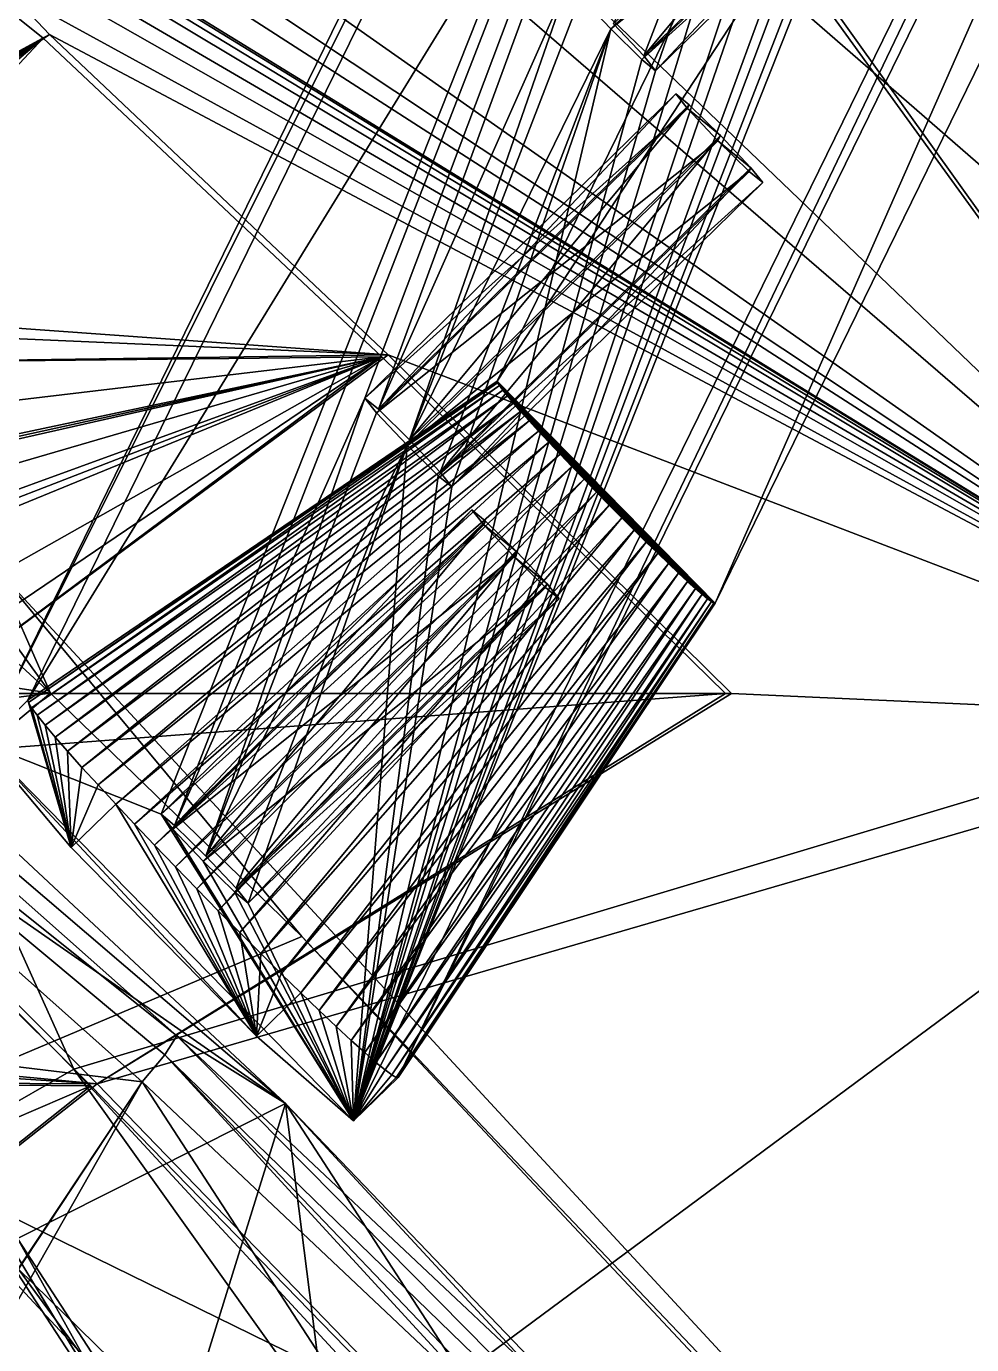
# Model space of a CAD drawing. Header units: millimetres. Extents: x -228 to 228, y -204 to 237.
# Drawn here: x 52.92 to 68.11, y 166.98 to 188.18 of the extents above; entities that cross this region are included whole.
import ezdxf

# ---------------------------------------------------------------- set-up
doc = ezdxf.new("R2010")
doc.units = ezdxf.units.MM
doc.header["$LTSCALE"] = 127.314815
for name, color, linetype in [('1357', 7, 'CONTINUOUS'), ('1358', 7, 'CONTINUOUS'), ('17', 7, 'CONTINUOUS'), ('2', 7, 'CONTINUOUS'), ('33', 7, 'CONTINUOUS'), ('555', 7, 'CONTINUOUS'), ('564', 7, 'CONTINUOUS'), ('565', 7, 'CONTINUOUS'), ('57', 7, 'CONTINUOUS'), ('592', 7, 'CONTINUOUS'), ('654', 7, 'CONTINUOUS'), ('7287', 7, 'CONTINUOUS'), ('7288', 7, 'CONTINUOUS'), ('7290', 7, 'CONTINUOUS'), ('7303', 7, 'CONTINUOUS'), ('7304', 7, 'CONTINUOUS'), ('7311', 7, 'CONTINUOUS'), ('7318', 7, 'CONTINUOUS'), ('7329', 7, 'CONTINUOUS'), ('7330', 7, 'CONTINUOUS'), ('7664', 7, 'CONTINUOUS'), ('7667', 7, 'CONTINUOUS'), ('7689', 7, 'CONTINUOUS'), ('7691', 7, 'CONTINUOUS'), ('7692', 7, 'CONTINUOUS'), ('7693', 7, 'CONTINUOUS'), ('7694', 7, 'CONTINUOUS'), ('7695', 7, 'CONTINUOUS'), ('7696', 7, 'CONTINUOUS'), ('7697', 7, 'CONTINUOUS'), ('7698', 7, 'CONTINUOUS'), ('7699', 7, 'CONTINUOUS'), ('7700', 7, 'CONTINUOUS'), ('7701', 7, 'CONTINUOUS'), ('7703', 7, 'CONTINUOUS'), ('7704', 7, 'CONTINUOUS'), ('7714', 7, 'CONTINUOUS'), ('7716', 7, 'CONTINUOUS'), ('7717', 7, 'CONTINUOUS'), ('7719', 7, 'CONTINUOUS'), ('7720', 7, 'CONTINUOUS'), ('7721', 7, 'CONTINUOUS'), ('7744', 7, 'CONTINUOUS')]:
    doc.layers.add(name, color=color, linetype=linetype)

msp = doc.modelspace()

# ---------------------------------------------------------------- linework, layer by layer
at = {"layer": '1357', "color": 5, "linetype": 'Continuous'}
for points in [[(55.337, 171.95, 1025.096), (67.104, 160.023, 1026.332), (55.143, 171.643, 1024.625), (55.337, 171.95, 1025.096)], [(55.337, 171.95, 1025.096), (61.106, 166.514, 1026.128), (67.104, 160.023, 1026.332), (55.337, 171.95, 1025.096)], [(60.508, 165.794, 1025.363), (54.78, 171.211, 1024.437), (55.143, 171.643, 1024.625), (60.508, 165.794, 1025.363)], [(66.667, 159.581, 1026.076), (60.508, 165.794, 1025.363), (55.143, 171.643, 1024.625), (66.667, 159.581, 1026.076)], [(67.104, 160.023, 1026.332), (66.667, 159.581, 1026.076), (55.143, 171.643, 1024.625), (67.104, 160.023, 1026.332)]]:
    msp.add_3dface(points, dxfattribs=at)
at = {"layer": '1358', "color": 5, "linetype": 'Continuous'}
for points in [[(42.313, 183.505, 1020.77), (55.337, 171.95, 1025.096), (41.821, 182.763, 1020.405), (42.313, 183.505, 1020.77)], [(41.821, 182.763, 1020.405), (55.337, 171.95, 1025.096), (55.143, 171.643, 1024.625), (41.821, 182.763, 1020.405)], [(54.78, 171.211, 1024.437), (41.821, 182.763, 1020.405), (55.143, 171.643, 1024.625), (54.78, 171.211, 1024.437)]]:
    msp.add_3dface(points, dxfattribs=at)
at = {"layer": '17', "color": 5, "linetype": 'Continuous'}
for points in [[(39.711, 189.957, 1018.312), (53.304, 177.458, 1025.687), (-0.004, 185.626, 1025.515), (39.711, 189.957, 1018.312)], [(53.304, 177.458, 1025.687), (0, 170.772, 1029.234), (-0.004, 185.626, 1025.515), (53.304, 177.458, 1025.687)], [(39.703, 166.093, 1029.234), (0, 170.772, 1029.234), (53.304, 177.458, 1025.687), (39.703, 166.093, 1029.234)], [(39.703, 166.093, 1029.234), (53.304, 177.458, 1025.687), (57.346, 173.546, 1026.788), (39.703, 166.093, 1029.234)], [(77.23, 152.311, 1029.234), (39.703, 166.093, 1029.234), (57.346, 173.546, 1026.788), (77.23, 152.311, 1029.234)]]:
    msp.add_3dface(points, dxfattribs=at)
at = {"layer": '2', "color": 5, "linetype": 'Continuous'}
msp.add_3dface([(39.756, 166.314, 1031.221), (77.333, 152.514, 1031.221), (52.416, 179.476, 1027.063), (39.756, 166.314, 1031.221)], dxfattribs=at)
at = {"layer": '33', "color": 5, "linetype": 'Continuous'}
for points in [[(39.711, 189.957, 1018.312), (50.349, 181.543, 1026.229), (53.304, 177.458, 1025.687), (39.711, 189.957, 1018.312)], [(50.349, 181.543, 1026.229), (52.416, 179.476, 1027.063), (53.304, 177.458, 1025.687), (50.349, 181.543, 1026.229)], [(52.416, 179.476, 1027.063), (77.333, 152.514, 1031.221), (57.346, 173.546, 1026.788), (52.416, 179.476, 1027.063)], [(53.304, 177.458, 1025.687), (52.416, 179.476, 1027.063), (57.346, 173.546, 1026.788), (53.304, 177.458, 1025.687)], [(77.333, 152.514, 1031.221), (77.23, 152.311, 1029.234), (57.346, 173.546, 1026.788), (77.333, 152.514, 1031.221)]]:
    msp.add_3dface(points, dxfattribs=at)
at = {"layer": '555', "color": 5, "linetype": 'Continuous'}
for points in [[(57.081, 170.86, 1026.603), (39.33, 187.444, 1019.767), (43.532, 180.303, 1024.458), (57.081, 170.86, 1026.603)], [(52.776, 168.692, 1027.39), (57.081, 170.86, 1026.603), (43.532, 180.303, 1024.458), (52.776, 168.692, 1027.39)], [(55.231, 164.907, 1027.842), (57.081, 170.86, 1026.603), (52.776, 168.692, 1027.39), (55.231, 164.907, 1027.842)], [(58.417, 160.349, 1028.241), (57.081, 170.86, 1026.603), (55.231, 164.907, 1027.842), (58.417, 160.349, 1028.241)], [(58.417, 160.349, 1028.241), (65.778, 157.472, 1028.241), (57.081, 170.86, 1026.603), (58.417, 160.349, 1028.241)], [(65.778, 157.472, 1028.241), (72.998, 154.258, 1028.241), (57.081, 170.86, 1026.603), (65.778, 157.472, 1028.241)]]:
    msp.add_3dface(points, dxfattribs=at)
at = {"layer": '564', "color": 5, "linetype": 'Continuous'}
for points in [[(54.78, 171.211, 1024.437), (63.64, 157.577, 1025.839), (52.786, 168.202, 1024.427), (54.78, 171.211, 1024.437)], [(60.508, 165.794, 1025.363), (63.64, 157.577, 1025.839), (54.78, 171.211, 1024.437), (60.508, 165.794, 1025.363)], [(52.786, 168.202, 1024.427), (61.602, 156.204, 1025.533), (51.662, 165.929, 1024.333), (52.786, 168.202, 1024.427)], [(63.64, 157.577, 1025.839), (61.602, 156.204, 1025.533), (52.786, 168.202, 1024.427), (63.64, 157.577, 1025.839)]]:
    msp.add_3dface(points, dxfattribs=at)
at = {"layer": '565', "color": 5, "linetype": 'Continuous'}
for points in [[(41.821, 182.763, 1020.405), (54.78, 171.211, 1024.437), (40.179, 172.97, 1022.194), (41.821, 182.763, 1020.405)], [(40.179, 172.97, 1022.194), (54.78, 171.211, 1024.437), (49.89, 163.804, 1023.461), (40.179, 172.97, 1022.194)], [(49.89, 163.804, 1023.461), (54.78, 171.211, 1024.437), (50.338, 163.401, 1023.505), (49.89, 163.804, 1023.461)], [(54.78, 171.211, 1024.437), (52.786, 168.202, 1024.427), (50.338, 163.401, 1023.505), (54.78, 171.211, 1024.437)]]:
    msp.add_3dface(points, dxfattribs=at)
at = {"layer": '57', "color": 5, "linetype": 'Continuous'}
for points in [[(39.33, 187.444, 1019.767), (57.081, 170.86, 1026.603), (42.313, 183.505, 1020.77), (39.33, 187.444, 1019.767)], [(57.081, 170.86, 1026.603), (55.337, 171.95, 1025.096), (42.313, 183.505, 1020.77), (57.081, 170.86, 1026.603)], [(55.337, 171.95, 1025.096), (57.081, 170.86, 1026.603), (61.106, 166.514, 1026.128), (55.337, 171.95, 1025.096)], [(57.081, 170.86, 1026.603), (72.998, 154.258, 1028.241), (61.106, 166.514, 1026.128), (57.081, 170.86, 1026.603)]]:
    msp.add_3dface(points, dxfattribs=at)
at = {"layer": '592', "color": 5, "linetype": 'Continuous'}
msp.add_3dface([(52.522, 168.52, 1027.402), (51.271, 166.104, 1027.313), (54.984, 164.743, 1027.845), (52.522, 168.52, 1027.402)], dxfattribs=at)
at = {"layer": '654', "color": 5, "linetype": 'Continuous'}
for points in [[(52.522, 168.52, 1027.402), (54.984, 164.743, 1027.845), (52.649, 168.607, 1027.404), (52.522, 168.52, 1027.402)], [(54.984, 164.743, 1027.845), (52.776, 168.692, 1027.39), (52.649, 168.607, 1027.404), (54.984, 164.743, 1027.845)], [(55.231, 164.907, 1027.842), (52.776, 168.692, 1027.39), (54.984, 164.743, 1027.845), (55.231, 164.907, 1027.842)]]:
    msp.add_3dface(points, dxfattribs=at)
at = {"layer": '7287', "color": 6, "linetype": 'Continuous'}
for points in [[(33.551, 216.138, 548.4), (76.927, 178.391, 553.043), (53.428, 219.981, 185.248), (33.551, 216.138, 548.4)], [(53.428, 219.981, 185.248), (76.927, 178.391, 553.043), (67.509, 211.066, 159.28), (53.428, 219.981, 185.248)], [(76.927, 178.391, 553.043), (33.551, 216.138, 548.4), (53.679, 171.412, 1021.79), (76.927, 178.391, 553.043)], [(53.679, 171.412, 1021.79), (33.551, 216.138, 548.4), (44.193, 181.039, 1018.3), (53.679, 171.412, 1021.79)], [(67.509, 211.066, 159.28), (76.927, 178.391, 553.043), (83.926, 198.289, 135.65), (67.509, 211.066, 159.28)], [(70.107, 153.637, 1024.198), (76.927, 178.391, 553.043), (53.679, 171.412, 1021.79), (70.107, 153.637, 1024.198)]]:
    msp.add_3dface(points, dxfattribs=at)
at = {"layer": '7288', "color": 6, "linetype": 'Continuous'}
for points in [[(30.674, 214.486, 548.157), (74.086, 177.01, 553.042), (29.208, 208.553, 692.313), (30.674, 214.486, 548.157)], [(30.674, 214.486, 548.157), (47.428, 202.588, 536.058), (74.086, 177.01, 553.042), (30.674, 214.486, 548.157)], [(74.086, 177.01, 553.042), (40.127, 199.573, 699.027), (29.208, 208.553, 692.313), (74.086, 177.01, 553.042)], [(47.428, 202.588, 536.058), (65.706, 188.578, 501.754), (74.086, 177.01, 553.042), (47.428, 202.588, 536.058)], [(43.734, 196.543, 698.872), (40.127, 199.573, 699.027), (74.086, 177.01, 553.042), (43.734, 196.543, 698.872)], [(74.086, 177.01, 553.042), (65.805, 188.578, 500.248), (81.001, 196.893, 135.914), (74.086, 177.01, 553.042)], [(47.38, 193.386, 698.713), (43.734, 196.543, 698.872), (74.086, 177.01, 553.042), (47.38, 193.386, 698.713)], [(50.247, 191.68, 684.446), (47.38, 193.386, 698.713), (74.086, 177.01, 553.042), (50.247, 191.68, 684.446)], [(50.933, 191.073, 684.278), (50.247, 191.68, 684.446), (74.086, 177.01, 553.042), (50.933, 191.073, 684.278)], [(51.62, 190.463, 684.111), (50.933, 191.073, 684.278), (74.086, 177.01, 553.042), (51.62, 190.463, 684.111)], [(51.54, 190.173, 690.15), (51.62, 190.463, 684.111), (74.086, 177.01, 553.042), (51.54, 190.173, 690.15)], [(51.459, 189.882, 696.213), (51.54, 190.173, 690.15), (74.086, 177.01, 553.042), (51.459, 189.882, 696.213)], [(52.625, 188.757, 697.187), (51.459, 189.882, 696.213), (74.086, 177.01, 553.042), (52.625, 188.757, 697.187)], [(53.29, 188.052, 698.713), (52.625, 188.757, 697.187), (74.086, 177.01, 553.042), (53.29, 188.052, 698.713)], [(52.397, 188.626, 702.813), (53.186, 187.991, 701.287), (43.275, 181.779, 953.713), (52.397, 188.626, 702.813)], [(65.706, 188.578, 501.754), (65.805, 188.578, 500.248), (74.086, 177.01, 553.042), (65.706, 188.578, 501.754)], [(58.732, 182.9, 698.964), (53.29, 188.052, 698.713), (74.086, 177.01, 553.042), (58.732, 182.9, 698.964)], [(43.275, 181.779, 953.713), (53.186, 187.991, 701.287), (44.052, 181.134, 952.184), (43.275, 181.779, 953.713)], [(53.186, 187.991, 701.287), (58.632, 182.866, 701.037), (44.052, 181.134, 952.184), (53.186, 187.991, 701.287)], [(44.052, 181.134, 952.184), (58.632, 182.866, 701.037), (45.261, 180.038, 951.213), (44.052, 181.134, 952.184)], [(45.261, 180.038, 951.213), (58.632, 182.866, 701.037), (45.649, 180.028, 945.413), (45.261, 180.038, 951.213)], [(45.649, 180.028, 945.413), (58.632, 182.866, 701.037), (46.037, 180.018, 939.606), (45.649, 180.028, 945.413)], [(46.037, 180.018, 939.606), (58.632, 182.866, 701.037), (46.699, 179.389, 939.457), (46.037, 180.018, 939.606)], [(46.699, 179.389, 939.457), (58.632, 182.866, 701.037), (47.361, 178.759, 939.308), (46.699, 179.389, 939.457)], [(47.186, 178.178, 951.213), (58.632, 182.866, 701.037), (48.301, 177.029, 952.183), (47.186, 178.178, 951.213)], [(58.632, 182.866, 701.037), (47.186, 178.178, 951.213), (47.274, 178.469, 945.25), (58.632, 182.866, 701.037)], [(47.361, 178.759, 939.308), (58.632, 182.866, 701.037), (47.274, 178.469, 945.25), (47.361, 178.759, 939.308)], [(48.301, 177.029, 952.183), (58.632, 182.866, 701.037), (48.941, 176.303, 953.713), (48.301, 177.029, 952.183)], [(58.632, 182.866, 701.037), (64.151, 177.451, 700.777), (48.941, 176.303, 953.713), (58.632, 182.866, 701.037)], [(64.251, 177.451, 699.225), (58.732, 182.9, 698.964), (74.086, 177.01, 553.042), (64.251, 177.451, 699.225)], [(48.941, 176.303, 953.713), (64.151, 177.451, 700.777), (54.056, 171.176, 953.958), (48.941, 176.303, 953.713)], [(64.151, 177.451, 700.777), (64.251, 177.451, 699.225), (54.056, 171.176, 953.958), (64.151, 177.451, 700.777)], [(54.056, 171.176, 953.958), (64.251, 177.451, 699.225), (74.086, 177.01, 553.042), (54.056, 171.176, 953.958)], [(59.131, 165.923, 954.205), (54.056, 171.176, 953.958), (74.086, 177.01, 553.042), (59.131, 165.923, 954.205)], [(59.131, 165.923, 954.205), (74.086, 177.01, 553.042), (111.583, 132.261, 553.04), (59.131, 165.923, 954.205)], [(48.836, 176.243, 956.287), (53.955, 171.143, 956.043), (50.985, 169.869, 1021.788), (48.836, 176.243, 956.287)], [(53.955, 171.143, 956.043), (59.03, 165.923, 955.797), (50.985, 169.869, 1021.788), (53.955, 171.143, 956.043)], [(50.985, 169.869, 1021.788), (59.03, 165.923, 955.797), (67.452, 152.104, 1024.198), (50.985, 169.869, 1021.788)]]:
    msp.add_3dface(points, dxfattribs=at)
at = {"layer": '7290', "color": 6, "linetype": 'Continuous'}
for points in [[(53.679, 171.412, 1021.79), (44.193, 181.039, 1018.3), (50.985, 169.869, 1021.788), (53.679, 171.412, 1021.79)], [(53.679, 171.412, 1021.79), (50.985, 169.869, 1021.788), (67.452, 152.104, 1024.198), (53.679, 171.412, 1021.79)], [(70.107, 153.637, 1024.198), (53.679, 171.412, 1021.79), (67.452, 152.104, 1024.198), (70.107, 153.637, 1024.198)]]:
    msp.add_3dface(points, dxfattribs=at)
at = {"layer": '7303', "color": 6, "linetype": 'Continuous'}
for points in [[(45.516, 183.564, 698.713), (53.29, 188.052, 698.713), (47.021, 183.742, 698.734), (45.516, 183.564, 698.713)], [(53.29, 188.052, 698.713), (58.732, 182.9, 698.964), (47.021, 183.742, 698.734), (53.29, 188.052, 698.713)], [(47.021, 183.742, 698.734), (58.732, 182.9, 698.964), (47.752, 183.374, 698.758), (47.021, 183.742, 698.734)], [(58.732, 182.9, 698.964), (48.293, 182.755, 698.786), (47.752, 183.374, 698.758), (58.732, 182.9, 698.964)], [(58.732, 182.9, 698.964), (51.355, 177.451, 699), (48.293, 182.755, 698.786), (58.732, 182.9, 698.964)], [(58.732, 182.9, 698.964), (64.251, 177.451, 699.225), (51.355, 177.451, 699), (58.732, 182.9, 698.964)]]:
    msp.add_3dface(points, dxfattribs=at)
at = {"layer": '7304', "color": 6, "linetype": 'Continuous'}
for points in [[(47.021, 183.742, 701.266), (53.186, 187.991, 701.287), (45.516, 183.564, 701.287), (47.021, 183.742, 701.266)], [(47.752, 183.374, 701.242), (53.186, 187.991, 701.287), (47.021, 183.742, 701.266), (47.752, 183.374, 701.242)], [(48.293, 182.755, 701.214), (53.186, 187.991, 701.287), (47.752, 183.374, 701.242), (48.293, 182.755, 701.214)], [(58.632, 182.866, 701.037), (53.186, 187.991, 701.287), (48.293, 182.755, 701.214), (58.632, 182.866, 701.037)], [(58.632, 182.866, 701.037), (48.293, 182.755, 701.214), (51.355, 177.451, 701), (58.632, 182.866, 701.037)], [(64.151, 177.451, 700.777), (58.632, 182.866, 701.037), (51.355, 177.451, 701), (64.151, 177.451, 700.777)]]:
    msp.add_3dface(points, dxfattribs=at)
at = {"layer": '7311', "color": 6, "linetype": 'Continuous'}
for points in [[(64.251, 177.451, 699.225), (64.151, 177.451, 700.777), (51.355, 177.451, 701), (64.251, 177.451, 699.225)], [(64.251, 177.451, 699.225), (51.355, 177.451, 701), (51.355, 177.451, 699), (64.251, 177.451, 699.225)]]:
    msp.add_3dface(points, dxfattribs=at)
at = {"layer": '7318', "color": 6, "linetype": 'Continuous'}
for points in [[(52.625, 188.757, 697.187), (53.29, 188.052, 698.713), (41.542, 181.643, 698), (52.625, 188.757, 697.187)], [(53.186, 187.991, 701.287), (52.397, 188.626, 702.813), (45.516, 183.564, 701.287), (53.186, 187.991, 701.287)], [(53.29, 188.052, 698.713), (45.516, 183.564, 698.713), (41.542, 181.643, 698), (53.29, 188.052, 698.713)]]:
    msp.add_3dface(points, dxfattribs=at)
at = {"layer": '7329', "color": 6, "linetype": 'Continuous'}
for points in [[(48.941, 176.303, 953.713), (54.056, 171.176, 953.958), (43.054, 172.214, 953.734), (48.941, 176.303, 953.713)], [(43.054, 172.214, 953.734), (54.056, 171.176, 953.958), (43.785, 171.846, 953.758), (43.054, 172.214, 953.734)], [(54.056, 171.176, 953.958), (44.325, 171.227, 953.786), (43.785, 171.846, 953.758), (54.056, 171.176, 953.958)], [(54.056, 171.176, 953.958), (47.387, 165.923, 954), (44.325, 171.227, 953.786), (54.056, 171.176, 953.958)], [(54.056, 171.176, 953.958), (59.131, 165.923, 954.205), (47.387, 165.923, 954), (54.056, 171.176, 953.958)]]:
    msp.add_3dface(points, dxfattribs=at)
at = {"layer": '7330', "color": 6, "linetype": 'Continuous'}
for points in [[(53.955, 171.143, 956.043), (48.836, 176.243, 956.287), (44.325, 171.227, 956.214), (53.955, 171.143, 956.043)], [(53.955, 171.143, 956.043), (44.325, 171.227, 956.214), (47.387, 165.923, 956), (53.955, 171.143, 956.043)], [(59.03, 165.923, 955.797), (53.955, 171.143, 956.043), (47.387, 165.923, 956), (59.03, 165.923, 955.797)]]:
    msp.add_3dface(points, dxfattribs=at)
at = {"layer": '7664', "color": 191, "linetype": 'Continuous', "true_color": 0xba45ff}
msp.add_3dface([(88.785, 197.236, 135.583), (69.351, 160.319, 991.423), (66.488, 161.635, 1018.684), (88.785, 197.236, 135.583)], dxfattribs=at)
at = {"layer": '7667', "color": 191, "linetype": 'Continuous', "true_color": 0xba45ff}
for points in [[(88.785, 197.236, 135.583), (66.488, 161.635, 1018.684), (89.527, 197.904, 135.628), (88.785, 197.236, 135.583)], [(89.527, 197.904, 135.628), (66.488, 161.635, 1018.684), (67.23, 162.304, 1018.73), (89.527, 197.904, 135.628)]]:
    msp.add_3dface(points, dxfattribs=at)
at = {"layer": '7689', "color": 191, "linetype": 'Continuous', "true_color": 0xba45ff}
for points in [[(75.007, 167.105, 1010.36), (96.863, 202, 144.739), (67.23, 162.304, 1018.73), (75.007, 167.105, 1010.36)], [(96.863, 202, 144.739), (89.527, 197.904, 135.628), (67.23, 162.304, 1018.73), (96.863, 202, 144.739)]]:
    msp.add_3dface(points, dxfattribs=at)
at = {"layer": '7691', "color": 191, "linetype": 'Continuous', "true_color": 0xba45ff}
for points in [[(75.007, 167.105, 1010.36), (67.23, 162.304, 1018.73), (67.237, 162.263, 1019.222), (75.007, 167.105, 1010.36)], [(75.011, 167.081, 1010.65), (75.007, 167.105, 1010.36), (67.237, 162.263, 1019.222), (75.011, 167.081, 1010.65)], [(75.011, 167.081, 1010.65), (67.237, 162.263, 1019.222), (67.282, 162.179, 1019.707), (75.011, 167.081, 1010.65)], [(75.037, 167.031, 1010.935), (75.011, 167.081, 1010.65), (67.282, 162.179, 1019.707), (75.037, 167.031, 1010.935)], [(75.037, 167.031, 1010.935), (67.282, 162.179, 1019.707), (67.365, 162.055, 1020.179), (75.037, 167.031, 1010.935)], [(75.086, 166.958, 1011.212), (75.037, 167.031, 1010.935), (67.365, 162.055, 1020.179), (75.086, 166.958, 1011.212)]]:
    msp.add_3dface(points, dxfattribs=at)
at = {"layer": '7692', "color": 6, "linetype": 'Continuous'}
for points in [[(69.756, 212.472, 162.044), (55.081, 175.511, 987.944), (52.227, 176.648, 1016.214), (69.756, 212.472, 162.044)], [(55.3, 175.332, 987.233), (55.081, 175.511, 987.944), (69.756, 212.472, 162.044), (55.3, 175.332, 987.233)], [(58.355, 182.203, 828.398), (55.3, 175.332, 987.233), (69.756, 212.472, 162.044), (58.355, 182.203, 828.398)], [(58.575, 182.023, 827.687), (58.355, 182.203, 828.398), (69.756, 212.472, 162.044), (58.575, 182.023, 827.687)], [(69.756, 212.472, 162.044), (61.63, 188.894, 668.851), (58.575, 182.023, 827.687), (69.756, 212.472, 162.044)], [(69.578, 200.849, 349.728), (72.633, 207.72, 190.893), (58.177, 170.58, 1016.081), (69.578, 200.849, 349.728)], [(72.633, 207.72, 190.893), (72.853, 207.541, 190.182), (58.177, 170.58, 1016.081), (72.633, 207.72, 190.893)], [(58.177, 170.58, 1016.081), (72.853, 207.541, 190.182), (75.707, 206.404, 161.912), (58.177, 170.58, 1016.081)], [(58.177, 170.58, 1016.081), (66.304, 194.158, 509.274), (69.359, 201.029, 350.439), (58.177, 170.58, 1016.081)], [(69.359, 201.029, 350.439), (69.578, 200.849, 349.728), (58.177, 170.58, 1016.081), (69.359, 201.029, 350.439)], [(63.03, 187.466, 668.82), (65.583, 194.83, 510.289), (58.177, 170.58, 1016.081), (63.03, 187.466, 668.82)], [(65.583, 194.83, 510.289), (66.084, 194.337, 509.985), (58.177, 170.58, 1016.081), (65.583, 194.83, 510.289)], [(62.839, 187.705, 668.119), (62.35, 188.222, 667.837), (65.583, 194.83, 510.289), (62.839, 187.705, 668.119)], [(63.03, 187.466, 668.82), (62.839, 187.705, 668.119), (65.583, 194.83, 510.289), (63.03, 187.466, 668.82)], [(66.084, 194.337, 509.985), (66.304, 194.158, 509.274), (58.177, 170.58, 1016.081), (66.084, 194.337, 509.985)], [(59.076, 181.531, 827.383), (58.575, 182.023, 827.687), (61.63, 188.894, 668.851), (59.076, 181.531, 827.383)], [(61.82, 188.655, 669.553), (59.076, 181.531, 827.383), (61.63, 188.894, 668.851), (61.82, 188.655, 669.553)], [(62.309, 188.138, 669.835), (59.076, 181.531, 827.383), (61.82, 188.655, 669.553), (62.309, 188.138, 669.835)], [(59.755, 180.775, 828.366), (62.309, 188.138, 669.835), (58.177, 170.58, 1016.081), (59.755, 180.775, 828.366)], [(62.309, 188.138, 669.835), (62.81, 187.646, 669.531), (58.177, 170.58, 1016.081), (62.309, 188.138, 669.835)], [(59.565, 181.014, 827.665), (59.076, 181.531, 827.383), (62.309, 188.138, 669.835), (59.565, 181.014, 827.665)], [(59.755, 180.775, 828.366), (59.565, 181.014, 827.665), (62.309, 188.138, 669.835), (59.755, 180.775, 828.366)], [(62.81, 187.646, 669.531), (63.03, 187.466, 668.82), (58.177, 170.58, 1016.081), (62.81, 187.646, 669.531)], [(55.802, 174.839, 986.929), (55.3, 175.332, 987.233), (58.355, 182.203, 828.398), (55.802, 174.839, 986.929)], [(58.546, 181.964, 829.099), (55.802, 174.839, 986.929), (58.355, 182.203, 828.398), (58.546, 181.964, 829.099)], [(59.035, 181.447, 829.381), (55.802, 174.839, 986.929), (58.546, 181.964, 829.099), (59.035, 181.447, 829.381)], [(56.291, 174.322, 987.211), (55.802, 174.839, 986.929), (59.035, 181.447, 829.381), (56.291, 174.322, 987.211)], [(56.481, 174.083, 987.913), (56.291, 174.322, 987.211), (59.035, 181.447, 829.381), (56.481, 174.083, 987.913)], [(56.481, 174.083, 987.913), (59.035, 181.447, 829.381), (58.177, 170.58, 1016.081), (56.481, 174.083, 987.913)], [(59.035, 181.447, 829.381), (59.536, 180.954, 829.077), (58.177, 170.58, 1016.081), (59.035, 181.447, 829.381)], [(59.536, 180.954, 829.077), (59.755, 180.775, 828.366), (58.177, 170.58, 1016.081), (59.536, 180.954, 829.077)], [(55.081, 175.511, 987.944), (58.177, 170.58, 1016.081), (52.227, 176.648, 1016.214), (55.081, 175.511, 987.944)], [(52.227, 176.648, 1016.214), (58.177, 170.58, 1016.081), (56.614, 171.942, 1019.791), (52.227, 176.648, 1016.214)], [(53.639, 174.977, 1019.857), (52.227, 176.648, 1016.214), (56.614, 171.942, 1019.791), (53.639, 174.977, 1019.857)], [(55.081, 175.511, 987.944), (55.271, 175.272, 988.646), (58.177, 170.58, 1016.081), (55.081, 175.511, 987.944)], [(55.271, 175.272, 988.646), (55.761, 174.755, 988.927), (58.177, 170.58, 1016.081), (55.271, 175.272, 988.646)], [(55.761, 174.755, 988.927), (56.262, 174.263, 988.624), (58.177, 170.58, 1016.081), (55.761, 174.755, 988.927)], [(56.262, 174.263, 988.624), (56.481, 174.083, 987.913), (58.177, 170.58, 1016.081), (56.262, 174.263, 988.624)]]:
    msp.add_3dface(points, dxfattribs=at)
at = {"layer": '7693', "color": 191, "linetype": 'Continuous', "true_color": 0xba45ff}
for points in [[(58.891, 171.279, 1016.125), (75.707, 206.404, 161.912), (76.421, 207.103, 161.956), (58.891, 171.279, 1016.125)], [(58.177, 170.58, 1016.081), (75.707, 206.404, 161.912), (58.891, 171.279, 1016.125), (58.177, 170.58, 1016.081)]]:
    msp.add_3dface(points, dxfattribs=at)
at = {"layer": '7694', "color": 191, "linetype": 'Continuous', "true_color": 0xba45ff}
for points in [[(77.654, 217.567, 171.18), (60.484, 182.475, 1007.868), (81.155, 213.997, 171.102), (77.654, 217.567, 171.18)], [(81.155, 213.997, 171.102), (60.484, 182.475, 1007.868), (63.984, 178.906, 1007.79), (81.155, 213.997, 171.102)], [(63.984, 178.906, 1007.79), (60.484, 182.475, 1007.868), (60.489, 182.451, 1008.158), (63.984, 178.906, 1007.79)], [(63.966, 178.906, 1008.08), (63.984, 178.906, 1007.79), (60.489, 182.451, 1008.158), (63.966, 178.906, 1008.08)], [(60.519, 182.403, 1008.443), (63.966, 178.906, 1008.08), (60.489, 182.451, 1008.158), (60.519, 182.403, 1008.443)], [(63.925, 178.93, 1008.367), (63.966, 178.906, 1008.08), (60.519, 182.403, 1008.443), (63.925, 178.93, 1008.367)], [(60.572, 182.332, 1008.72), (63.925, 178.93, 1008.367), (60.519, 182.403, 1008.443), (60.572, 182.332, 1008.72)], [(63.861, 178.977, 1008.647), (63.925, 178.93, 1008.367), (60.572, 182.332, 1008.72), (63.861, 178.977, 1008.647)], [(60.647, 182.238, 1008.985), (63.861, 178.977, 1008.647), (60.572, 182.332, 1008.72), (60.647, 182.238, 1008.985)], [(63.775, 179.049, 1008.915), (63.861, 178.977, 1008.647), (60.647, 182.238, 1008.985), (63.775, 179.049, 1008.915)], [(60.743, 182.124, 1009.234), (63.775, 179.049, 1008.915), (60.647, 182.238, 1008.985), (60.743, 182.124, 1009.234)], [(63.668, 179.142, 1009.169), (63.775, 179.049, 1008.915), (60.743, 182.124, 1009.234), (63.668, 179.142, 1009.169)], [(60.86, 181.99, 1009.464), (63.668, 179.142, 1009.169), (60.743, 182.124, 1009.234), (60.86, 181.99, 1009.464)], [(63.541, 179.256, 1009.404), (63.668, 179.142, 1009.169), (60.86, 181.99, 1009.464), (63.541, 179.256, 1009.404)], [(60.995, 181.839, 1009.672), (63.541, 179.256, 1009.404), (60.86, 181.99, 1009.464), (60.995, 181.839, 1009.672)], [(63.397, 179.389, 1009.619), (63.541, 179.256, 1009.404), (60.995, 181.839, 1009.672), (63.397, 179.389, 1009.619)], [(61.147, 181.672, 1009.855), (63.397, 179.389, 1009.619), (60.995, 181.839, 1009.672), (61.147, 181.672, 1009.855)], [(63.238, 179.541, 1009.809), (63.397, 179.389, 1009.619), (61.147, 181.672, 1009.855), (63.238, 179.541, 1009.809)], [(61.314, 181.492, 1010.011), (63.238, 179.541, 1009.809), (61.147, 181.672, 1009.855), (61.314, 181.492, 1010.011)], [(63.064, 179.707, 1009.972), (63.238, 179.541, 1009.809), (61.314, 181.492, 1010.011), (63.064, 179.707, 1009.972)], [(61.493, 181.301, 1010.138), (63.064, 179.707, 1009.972), (61.314, 181.492, 1010.011), (61.493, 181.301, 1010.138)], [(62.88, 179.887, 1010.107), (63.064, 179.707, 1009.972), (61.493, 181.301, 1010.138), (62.88, 179.887, 1010.107)], [(61.683, 181.102, 1010.233), (62.88, 179.887, 1010.107), (61.493, 181.301, 1010.138), (61.683, 181.102, 1010.233)], [(62.686, 180.078, 1010.21), (62.88, 179.887, 1010.107), (61.683, 181.102, 1010.233), (62.686, 180.078, 1010.21)], [(61.879, 180.897, 1010.295), (62.686, 180.078, 1010.21), (61.683, 181.102, 1010.233), (61.879, 180.897, 1010.295)], [(62.487, 180.277, 1010.282), (62.686, 180.078, 1010.21), (61.879, 180.897, 1010.295), (62.487, 180.277, 1010.282)], [(62.081, 180.69, 1010.324), (62.487, 180.277, 1010.282), (61.879, 180.897, 1010.295), (62.081, 180.69, 1010.324)], [(62.284, 180.482, 1010.32), (62.487, 180.277, 1010.282), (62.081, 180.69, 1010.324), (62.284, 180.482, 1010.32)]]:
    msp.add_3dface(points, dxfattribs=at)
at = {"layer": '7695', "color": 191, "linetype": 'Continuous', "true_color": 0xba45ff}
for points in [[(69.756, 212.472, 162.044), (52.227, 176.648, 1016.214), (70.47, 213.171, 162.088), (69.756, 212.472, 162.044)], [(70.47, 213.171, 162.088), (52.227, 176.648, 1016.214), (52.94, 177.347, 1016.258), (70.47, 213.171, 162.088)]]:
    msp.add_3dface(points, dxfattribs=at)
at = {"layer": '7696', "color": 6, "linetype": 'Continuous'}
for points in [[(60.077, 180.404, 988.252), (60.297, 180.225, 987.541), (60.268, 180.165, 988.953), (60.077, 180.404, 988.252)], [(60.297, 180.225, 987.541), (60.798, 179.732, 987.237), (60.268, 180.165, 988.953), (60.297, 180.225, 987.541)], [(60.798, 179.732, 987.237), (60.757, 179.648, 989.235), (60.268, 180.165, 988.953), (60.798, 179.732, 987.237)], [(61.287, 179.215, 987.519), (60.757, 179.648, 989.235), (60.798, 179.732, 987.237), (61.287, 179.215, 987.519)], [(61.258, 179.156, 988.931), (60.757, 179.648, 989.235), (61.287, 179.215, 987.519), (61.258, 179.156, 988.931)], [(61.478, 178.976, 988.22), (61.258, 179.156, 988.931), (61.287, 179.215, 987.519), (61.478, 178.976, 988.22)]]:
    msp.add_3dface(points, dxfattribs=at)
at = {"layer": '7697', "color": 6, "linetype": 'Continuous'}
for points in [[(55.081, 175.511, 987.944), (55.3, 175.332, 987.233), (60.077, 180.404, 988.252), (55.081, 175.511, 987.944)], [(55.081, 175.511, 987.944), (60.077, 180.404, 988.252), (60.268, 180.165, 988.953), (55.081, 175.511, 987.944)], [(55.3, 175.332, 987.233), (60.297, 180.225, 987.541), (60.077, 180.404, 988.252), (55.3, 175.332, 987.233)], [(55.3, 175.332, 987.233), (55.802, 174.839, 986.929), (60.297, 180.225, 987.541), (55.3, 175.332, 987.233)], [(55.802, 174.839, 986.929), (60.798, 179.732, 987.237), (60.297, 180.225, 987.541), (55.802, 174.839, 986.929)], [(55.271, 175.272, 988.646), (55.081, 175.511, 987.944), (60.268, 180.165, 988.953), (55.271, 175.272, 988.646)], [(60.757, 179.648, 989.235), (55.271, 175.272, 988.646), (60.268, 180.165, 988.953), (60.757, 179.648, 989.235)], [(55.761, 174.755, 988.927), (55.271, 175.272, 988.646), (60.757, 179.648, 989.235), (55.761, 174.755, 988.927)]]:
    msp.add_3dface(points, dxfattribs=at)
at = {"layer": '7698', "color": 6, "linetype": 'Continuous'}
for points in [[(55.761, 174.755, 988.927), (60.757, 179.648, 989.235), (61.258, 179.156, 988.931), (55.761, 174.755, 988.927)], [(55.802, 174.839, 986.929), (56.291, 174.322, 987.211), (60.798, 179.732, 987.237), (55.802, 174.839, 986.929)], [(56.291, 174.322, 987.211), (61.287, 179.215, 987.519), (60.798, 179.732, 987.237), (56.291, 174.322, 987.211)], [(56.262, 174.263, 988.624), (55.761, 174.755, 988.927), (61.258, 179.156, 988.931), (56.262, 174.263, 988.624)], [(56.262, 174.263, 988.624), (61.258, 179.156, 988.931), (61.478, 178.976, 988.22), (56.262, 174.263, 988.624)], [(56.291, 174.322, 987.211), (56.481, 174.083, 987.913), (61.287, 179.215, 987.519), (56.291, 174.322, 987.211)], [(56.481, 174.083, 987.913), (61.478, 178.976, 988.22), (61.287, 179.215, 987.519), (56.481, 174.083, 987.913)], [(56.481, 174.083, 987.913), (56.262, 174.263, 988.624), (61.478, 178.976, 988.22), (56.481, 174.083, 987.913)]]:
    msp.add_3dface(points, dxfattribs=at)
at = {"layer": '7699', "color": 6, "linetype": 'Continuous'}
for points in [[(63.352, 187.095, 828.705), (63.571, 186.916, 827.994), (63.542, 186.857, 829.407), (63.352, 187.095, 828.705)], [(63.571, 186.916, 827.994), (64.072, 186.423, 827.691), (63.542, 186.857, 829.407), (63.571, 186.916, 827.994)], [(64.072, 186.423, 827.691), (64.031, 186.34, 829.689), (63.542, 186.857, 829.407), (64.072, 186.423, 827.691)], [(64.561, 185.906, 827.972), (64.031, 186.34, 829.689), (64.072, 186.423, 827.691), (64.561, 185.906, 827.972)], [(64.532, 185.847, 829.385), (64.031, 186.34, 829.689), (64.561, 185.906, 827.972), (64.532, 185.847, 829.385)], [(64.752, 185.668, 828.674), (64.532, 185.847, 829.385), (64.561, 185.906, 827.972), (64.752, 185.668, 828.674)]]:
    msp.add_3dface(points, dxfattribs=at)
at = {"layer": '7700', "color": 6, "linetype": 'Continuous'}
for points in [[(58.355, 182.203, 828.398), (58.575, 182.023, 827.687), (63.352, 187.095, 828.705), (58.355, 182.203, 828.398)], [(58.355, 182.203, 828.398), (63.352, 187.095, 828.705), (63.542, 186.857, 829.407), (58.355, 182.203, 828.398)], [(58.575, 182.023, 827.687), (63.571, 186.916, 827.994), (63.352, 187.095, 828.705), (58.575, 182.023, 827.687)], [(58.546, 181.964, 829.099), (58.355, 182.203, 828.398), (63.542, 186.857, 829.407), (58.546, 181.964, 829.099)], [(64.031, 186.34, 829.689), (58.546, 181.964, 829.099), (63.542, 186.857, 829.407), (64.031, 186.34, 829.689)], [(58.575, 182.023, 827.687), (59.076, 181.531, 827.383), (63.571, 186.916, 827.994), (58.575, 182.023, 827.687)], [(59.076, 181.531, 827.383), (64.072, 186.423, 827.691), (63.571, 186.916, 827.994), (59.076, 181.531, 827.383)], [(59.035, 181.447, 829.381), (58.546, 181.964, 829.099), (64.031, 186.34, 829.689), (59.035, 181.447, 829.381)]]:
    msp.add_3dface(points, dxfattribs=at)
at = {"layer": '7701', "color": 6, "linetype": 'Continuous'}
for points in [[(59.035, 181.447, 829.381), (64.031, 186.34, 829.689), (64.532, 185.847, 829.385), (59.035, 181.447, 829.381)], [(59.076, 181.531, 827.383), (59.565, 181.014, 827.665), (64.072, 186.423, 827.691), (59.076, 181.531, 827.383)], [(59.565, 181.014, 827.665), (64.561, 185.906, 827.972), (64.072, 186.423, 827.691), (59.565, 181.014, 827.665)], [(59.565, 181.014, 827.665), (59.755, 180.775, 828.366), (64.561, 185.906, 827.972), (59.565, 181.014, 827.665)], [(59.755, 180.775, 828.366), (64.752, 185.668, 828.674), (64.561, 185.906, 827.972), (59.755, 180.775, 828.366)], [(59.536, 180.954, 829.077), (59.035, 181.447, 829.381), (64.532, 185.847, 829.385), (59.536, 180.954, 829.077)], [(59.536, 180.954, 829.077), (64.532, 185.847, 829.385), (64.752, 185.668, 828.674), (59.536, 180.954, 829.077)], [(59.755, 180.775, 828.366), (59.536, 180.954, 829.077), (64.752, 185.668, 828.674), (59.755, 180.775, 828.366)]]:
    msp.add_3dface(points, dxfattribs=at)
at = {"layer": '7703', "color": 6, "linetype": 'Continuous'}
msp.add_3dface([(62.309, 188.138, 669.835), (61.82, 188.655, 669.553), (67.306, 193.031, 670.143), (62.309, 188.138, 669.835)], dxfattribs=at)
at = {"layer": '7704', "color": 6, "linetype": 'Continuous'}
for points in [[(62.35, 188.222, 667.837), (62.839, 187.705, 668.119), (67.347, 193.115, 668.145), (62.35, 188.222, 667.837)], [(62.839, 187.705, 668.119), (67.836, 192.598, 668.426), (67.347, 193.115, 668.145), (62.839, 187.705, 668.119)], [(62.309, 188.138, 669.835), (67.306, 193.031, 670.143), (67.807, 192.539, 669.839), (62.309, 188.138, 669.835)], [(62.81, 187.646, 669.531), (62.309, 188.138, 669.835), (67.807, 192.539, 669.839), (62.81, 187.646, 669.531)], [(62.81, 187.646, 669.531), (67.807, 192.539, 669.839), (68.026, 192.359, 669.128), (62.81, 187.646, 669.531)], [(62.839, 187.705, 668.119), (63.03, 187.466, 668.82), (67.836, 192.598, 668.426), (62.839, 187.705, 668.119)], [(63.03, 187.466, 668.82), (68.026, 192.359, 669.128), (67.836, 192.598, 668.426), (63.03, 187.466, 668.82)], [(63.03, 187.466, 668.82), (62.81, 187.646, 669.531), (68.026, 192.359, 669.128), (63.03, 187.466, 668.82)]]:
    msp.add_3dface(points, dxfattribs=at)
at = {"layer": '7714', "color": 191, "linetype": 'Continuous', "true_color": 0xba45ff}
for points in [[(52.227, 176.648, 1016.214), (53.639, 174.977, 1019.857), (52.94, 177.347, 1016.258), (52.227, 176.648, 1016.214)], [(52.94, 177.347, 1016.258), (53.639, 174.977, 1019.857), (52.95, 177.306, 1016.75), (52.94, 177.347, 1016.258)], [(52.95, 177.306, 1016.75), (53.639, 174.977, 1019.857), (53.001, 177.224, 1017.235), (52.95, 177.306, 1016.75)], [(53.001, 177.224, 1017.235), (53.639, 174.977, 1019.857), (53.09, 177.103, 1017.706), (53.001, 177.224, 1017.235)], [(53.09, 177.103, 1017.706), (53.639, 174.977, 1019.857), (53.218, 176.944, 1018.156), (53.09, 177.103, 1017.706)], [(53.218, 176.944, 1018.156), (53.639, 174.977, 1019.857), (53.382, 176.75, 1018.58), (53.218, 176.944, 1018.156)], [(53.382, 176.75, 1018.58), (53.639, 174.977, 1019.857), (53.581, 176.523, 1018.971), (53.382, 176.75, 1018.58)], [(53.581, 176.523, 1018.971), (53.639, 174.977, 1019.857), (53.811, 176.265, 1019.325), (53.581, 176.523, 1018.971)], [(53.811, 176.265, 1019.325), (53.639, 174.977, 1019.857), (54.069, 175.982, 1019.636), (53.811, 176.265, 1019.325)], [(54.069, 175.982, 1019.636), (53.639, 174.977, 1019.857), (54.353, 175.676, 1019.901), (54.069, 175.982, 1019.636)], [(53.639, 174.977, 1019.857), (56.614, 171.942, 1019.791), (54.353, 175.676, 1019.901), (53.639, 174.977, 1019.857)], [(54.353, 175.676, 1019.901), (56.614, 171.942, 1019.791), (54.657, 175.351, 1020.116), (54.353, 175.676, 1019.901)], [(54.657, 175.351, 1020.116), (56.614, 171.942, 1019.791), (54.979, 175.012, 1020.277), (54.657, 175.351, 1020.116)], [(54.979, 175.012, 1020.277), (56.614, 171.942, 1019.791), (55.313, 174.664, 1020.384), (54.979, 175.012, 1020.277)], [(55.313, 174.664, 1020.384), (56.614, 171.942, 1019.791), (55.656, 174.311, 1020.433), (55.313, 174.664, 1020.384)], [(55.656, 174.311, 1020.433), (56.614, 171.942, 1019.791), (56.002, 173.959, 1020.426), (55.656, 174.311, 1020.433)], [(56.002, 173.959, 1020.426), (56.614, 171.942, 1019.791), (56.347, 173.61, 1020.361), (56.002, 173.959, 1020.426)], [(56.347, 173.61, 1020.361), (56.614, 171.942, 1019.791), (56.686, 173.272, 1020.239), (56.347, 173.61, 1020.361)], [(56.686, 173.272, 1020.239), (56.614, 171.942, 1019.791), (57.014, 172.947, 1020.063), (56.686, 173.272, 1020.239)], [(57.014, 172.947, 1020.063), (56.614, 171.942, 1019.791), (57.328, 172.641, 1019.835), (57.014, 172.947, 1020.063)], [(56.614, 171.942, 1019.791), (58.177, 170.58, 1016.081), (57.328, 172.641, 1019.835), (56.614, 171.942, 1019.791)], [(57.328, 172.641, 1019.835), (58.177, 170.58, 1016.081), (57.622, 172.358, 1019.557), (57.328, 172.641, 1019.835)], [(57.622, 172.358, 1019.557), (58.177, 170.58, 1016.081), (57.894, 172.101, 1019.234), (57.622, 172.358, 1019.557)], [(57.894, 172.101, 1019.234), (58.177, 170.58, 1016.081), (58.139, 171.874, 1018.87), (57.894, 172.101, 1019.234)], [(58.139, 171.874, 1018.87), (58.177, 170.58, 1016.081), (58.354, 171.68, 1018.469), (58.139, 171.874, 1018.87)], [(58.354, 171.68, 1018.469), (58.177, 170.58, 1016.081), (58.535, 171.521, 1018.038), (58.354, 171.68, 1018.469)], [(58.535, 171.521, 1018.038), (58.177, 170.58, 1016.081), (58.682, 171.401, 1017.581), (58.535, 171.521, 1018.038)], [(58.682, 171.401, 1017.581), (58.177, 170.58, 1016.081), (58.791, 171.319, 1017.106), (58.682, 171.401, 1017.581)], [(58.791, 171.319, 1017.106), (58.177, 170.58, 1016.081), (58.861, 171.278, 1016.619), (58.791, 171.319, 1017.106)], [(58.177, 170.58, 1016.081), (58.891, 171.279, 1016.125), (58.861, 171.278, 1016.619), (58.177, 170.58, 1016.081)]]:
    msp.add_3dface(points, dxfattribs=at)
at = {"layer": '7716', "color": 191, "linetype": 'Continuous', "true_color": 0xba45ff}
for points in [[(76.421, 207.103, 161.956), (81.155, 213.997, 171.102), (63.984, 178.906, 1007.79), (76.421, 207.103, 161.956)], [(58.891, 171.279, 1016.125), (76.421, 207.103, 161.956), (63.984, 178.906, 1007.79), (58.891, 171.279, 1016.125)]]:
    msp.add_3dface(points, dxfattribs=at)
at = {"layer": '7717', "color": 191, "linetype": 'Continuous', "true_color": 0xba45ff}
for points in [[(60.484, 182.475, 1007.868), (77.654, 217.567, 171.18), (52.94, 177.347, 1016.258), (60.484, 182.475, 1007.868)], [(77.654, 217.567, 171.18), (70.47, 213.171, 162.088), (52.94, 177.347, 1016.258), (77.654, 217.567, 171.18)]]:
    msp.add_3dface(points, dxfattribs=at)
at = {"layer": '7719', "color": 191, "linetype": 'Continuous', "true_color": 0xba45ff}
for points in [[(60.484, 182.475, 1007.868), (52.94, 177.347, 1016.258), (52.95, 177.306, 1016.75), (60.484, 182.475, 1007.868)], [(60.489, 182.451, 1008.158), (60.484, 182.475, 1007.868), (52.95, 177.306, 1016.75), (60.489, 182.451, 1008.158)], [(60.489, 182.451, 1008.158), (52.95, 177.306, 1016.75), (53.001, 177.224, 1017.235), (60.489, 182.451, 1008.158)], [(60.519, 182.403, 1008.443), (60.489, 182.451, 1008.158), (53.001, 177.224, 1017.235), (60.519, 182.403, 1008.443)], [(60.519, 182.403, 1008.443), (53.001, 177.224, 1017.235), (53.09, 177.103, 1017.706), (60.519, 182.403, 1008.443)], [(60.572, 182.332, 1008.72), (60.519, 182.403, 1008.443), (53.09, 177.103, 1017.706), (60.572, 182.332, 1008.72)], [(60.572, 182.332, 1008.72), (53.09, 177.103, 1017.706), (53.218, 176.944, 1018.156), (60.572, 182.332, 1008.72)], [(60.647, 182.238, 1008.985), (60.572, 182.332, 1008.72), (53.218, 176.944, 1018.156), (60.647, 182.238, 1008.985)], [(60.647, 182.238, 1008.985), (53.218, 176.944, 1018.156), (53.382, 176.75, 1018.58), (60.647, 182.238, 1008.985)], [(60.743, 182.124, 1009.234), (60.647, 182.238, 1008.985), (53.382, 176.75, 1018.58), (60.743, 182.124, 1009.234)], [(60.743, 182.124, 1009.234), (53.382, 176.75, 1018.58), (53.581, 176.523, 1018.971), (60.743, 182.124, 1009.234)], [(60.86, 181.99, 1009.464), (60.743, 182.124, 1009.234), (53.581, 176.523, 1018.971), (60.86, 181.99, 1009.464)], [(60.86, 181.99, 1009.464), (53.581, 176.523, 1018.971), (53.811, 176.265, 1019.325), (60.86, 181.99, 1009.464)], [(60.995, 181.839, 1009.672), (60.86, 181.99, 1009.464), (53.811, 176.265, 1019.325), (60.995, 181.839, 1009.672)], [(60.995, 181.839, 1009.672), (53.811, 176.265, 1019.325), (54.069, 175.982, 1019.636), (60.995, 181.839, 1009.672)], [(61.147, 181.672, 1009.855), (60.995, 181.839, 1009.672), (54.069, 175.982, 1019.636), (61.147, 181.672, 1009.855)], [(61.147, 181.672, 1009.855), (54.069, 175.982, 1019.636), (54.353, 175.676, 1019.901), (61.147, 181.672, 1009.855)], [(61.314, 181.492, 1010.011), (61.147, 181.672, 1009.855), (54.353, 175.676, 1019.901), (61.314, 181.492, 1010.011)], [(61.314, 181.492, 1010.011), (54.353, 175.676, 1019.901), (54.657, 175.351, 1020.116), (61.314, 181.492, 1010.011)], [(61.493, 181.301, 1010.138), (61.314, 181.492, 1010.011), (54.657, 175.351, 1020.116), (61.493, 181.301, 1010.138)], [(61.493, 181.301, 1010.138), (54.657, 175.351, 1020.116), (54.979, 175.012, 1020.277), (61.493, 181.301, 1010.138)], [(61.683, 181.102, 1010.233), (61.493, 181.301, 1010.138), (54.979, 175.012, 1020.277), (61.683, 181.102, 1010.233)], [(61.683, 181.102, 1010.233), (54.979, 175.012, 1020.277), (55.313, 174.664, 1020.384), (61.683, 181.102, 1010.233)], [(61.879, 180.897, 1010.295), (61.683, 181.102, 1010.233), (55.313, 174.664, 1020.384), (61.879, 180.897, 1010.295)], [(61.879, 180.897, 1010.295), (55.313, 174.664, 1020.384), (55.656, 174.311, 1020.433), (61.879, 180.897, 1010.295)], [(62.081, 180.69, 1010.324), (61.879, 180.897, 1010.295), (55.656, 174.311, 1020.433), (62.081, 180.69, 1010.324)], [(62.081, 180.69, 1010.324), (55.656, 174.311, 1020.433), (56.002, 173.959, 1020.426), (62.081, 180.69, 1010.324)], [(62.284, 180.482, 1010.32), (62.081, 180.69, 1010.324), (56.002, 173.959, 1020.426), (62.284, 180.482, 1010.32)], [(62.284, 180.482, 1010.32), (56.002, 173.959, 1020.426), (56.347, 173.61, 1020.361), (62.284, 180.482, 1010.32)], [(62.487, 180.277, 1010.282), (62.284, 180.482, 1010.32), (56.347, 173.61, 1020.361), (62.487, 180.277, 1010.282)], [(62.487, 180.277, 1010.282), (56.347, 173.61, 1020.361), (56.686, 173.272, 1020.239), (62.487, 180.277, 1010.282)], [(62.686, 180.078, 1010.21), (62.487, 180.277, 1010.282), (56.686, 173.272, 1020.239), (62.686, 180.078, 1010.21)], [(62.686, 180.078, 1010.21), (56.686, 173.272, 1020.239), (57.014, 172.947, 1020.063), (62.686, 180.078, 1010.21)], [(62.88, 179.887, 1010.107), (62.686, 180.078, 1010.21), (57.014, 172.947, 1020.063), (62.88, 179.887, 1010.107)], [(62.88, 179.887, 1010.107), (57.014, 172.947, 1020.063), (57.328, 172.641, 1019.835), (62.88, 179.887, 1010.107)], [(63.064, 179.707, 1009.972), (62.88, 179.887, 1010.107), (57.328, 172.641, 1019.835), (63.064, 179.707, 1009.972)], [(63.064, 179.707, 1009.972), (57.328, 172.641, 1019.835), (57.622, 172.358, 1019.557), (63.064, 179.707, 1009.972)], [(63.238, 179.541, 1009.809), (63.064, 179.707, 1009.972), (57.622, 172.358, 1019.557), (63.238, 179.541, 1009.809)], [(63.238, 179.541, 1009.809), (57.622, 172.358, 1019.557), (57.894, 172.101, 1019.234), (63.238, 179.541, 1009.809)], [(63.397, 179.389, 1009.619), (63.238, 179.541, 1009.809), (57.894, 172.101, 1019.234), (63.397, 179.389, 1009.619)], [(63.397, 179.389, 1009.619), (57.894, 172.101, 1019.234), (58.139, 171.874, 1018.87), (63.397, 179.389, 1009.619)], [(63.541, 179.256, 1009.404), (63.397, 179.389, 1009.619), (58.139, 171.874, 1018.87), (63.541, 179.256, 1009.404)], [(63.541, 179.256, 1009.404), (58.139, 171.874, 1018.87), (58.354, 171.68, 1018.469), (63.541, 179.256, 1009.404)], [(63.668, 179.142, 1009.169), (63.541, 179.256, 1009.404), (58.354, 171.68, 1018.469), (63.668, 179.142, 1009.169)], [(63.668, 179.142, 1009.169), (58.354, 171.68, 1018.469), (58.535, 171.521, 1018.038), (63.668, 179.142, 1009.169)], [(63.775, 179.049, 1008.915), (63.668, 179.142, 1009.169), (58.535, 171.521, 1018.038), (63.775, 179.049, 1008.915)], [(63.775, 179.049, 1008.915), (58.535, 171.521, 1018.038), (58.682, 171.401, 1017.581), (63.775, 179.049, 1008.915)], [(63.861, 178.977, 1008.647), (63.775, 179.049, 1008.915), (58.682, 171.401, 1017.581), (63.861, 178.977, 1008.647)], [(63.861, 178.977, 1008.647), (58.682, 171.401, 1017.581), (58.791, 171.319, 1017.106), (63.861, 178.977, 1008.647)], [(63.925, 178.93, 1008.367), (63.861, 178.977, 1008.647), (58.791, 171.319, 1017.106), (63.925, 178.93, 1008.367)], [(63.925, 178.93, 1008.367), (58.791, 171.319, 1017.106), (58.861, 171.278, 1016.619), (63.925, 178.93, 1008.367)], [(63.966, 178.906, 1008.08), (63.925, 178.93, 1008.367), (58.861, 171.278, 1016.619), (63.966, 178.906, 1008.08)], [(58.891, 171.279, 1016.125), (63.966, 178.906, 1008.08), (58.861, 171.278, 1016.619), (58.891, 171.279, 1016.125)], [(58.891, 171.279, 1016.125), (63.984, 178.906, 1007.79), (63.966, 178.906, 1008.08), (58.891, 171.279, 1016.125)]]:
    msp.add_3dface(points, dxfattribs=at)
at = {"layer": '7720', "color": 191, "linetype": 'Continuous', "true_color": 0xba45ff}
msp.add_3dface([(43.599, 185.479, 1007.112), (52.516, 220.093, 231.979), (55.321, 219.117, 202.1), (43.599, 185.479, 1007.112)], dxfattribs=at)
at = {"layer": '7721', "color": 191, "linetype": 'Continuous', "true_color": 0xba45ff}
for points in [[(44.283, 186.207, 1007.153), (55.321, 219.117, 202.1), (56.005, 219.845, 202.14), (44.283, 186.207, 1007.153)], [(43.599, 185.479, 1007.112), (55.321, 219.117, 202.1), (44.283, 186.207, 1007.153), (43.599, 185.479, 1007.112)]]:
    msp.add_3dface(points, dxfattribs=at)
at = {"layer": '7744', "color": 191, "linetype": 'Continuous', "true_color": 0xba45ff}
msp.add_3dface([(44.283, 186.207, 1007.153), (56.005, 219.845, 202.14), (49.016, 194.033, 998.79), (44.283, 186.207, 1007.153)], dxfattribs=at)

doc.saveas('drawing.dxf')
